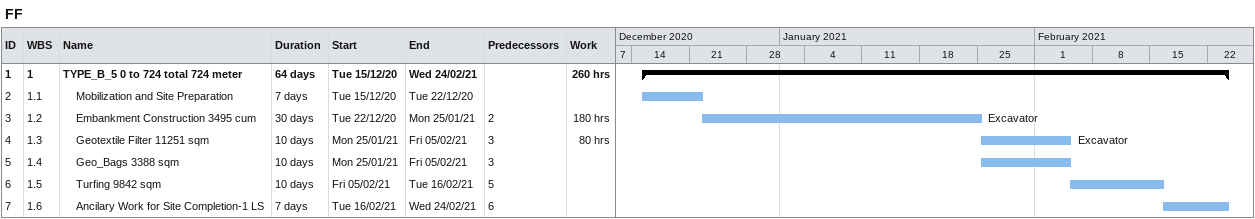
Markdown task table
FF

| ID | WBS | Task | Duration | Start | Finish | Predecessors | Resources | Work (h) |
|---|---|---|---|---|---|---|---|---|
| 1 | 1 | **TYPE_B_5 0 to 724 total 724 meter** | 64d | 2020-12-15 | 2021-02-24 |  |  | 260 |
| 2 | 1.1 | Mobilization and Site Preparation | 7d | 2020-12-15 | 2020-12-22 |  |  |  |
| 3 | 1.2 | Embankment Construction 3495 cum | 30d | 2020-12-22 | 2021-01-25 | 2 | Excavator | 180 |
| 4 | 1.3 | Geotextile Filter 11251 sqm | 10d | 2021-01-25 | 2021-02-05 | 3 | Excavator | 80 |
| 5 | 1.4 | Geo_Bags 3388 sqm | 10d | 2021-01-25 | 2021-02-05 | 3 |  |  |
| 6 | 1.5 | Turfing 9842 sqm | 10d | 2021-02-05 | 2021-02-16 | 5 |  |  |
| 7 | 1.6 | Ancilary Work for Site Completion-1 LS | 7d | 2021-02-16 | 2021-02-24 | 6 |  |  |
